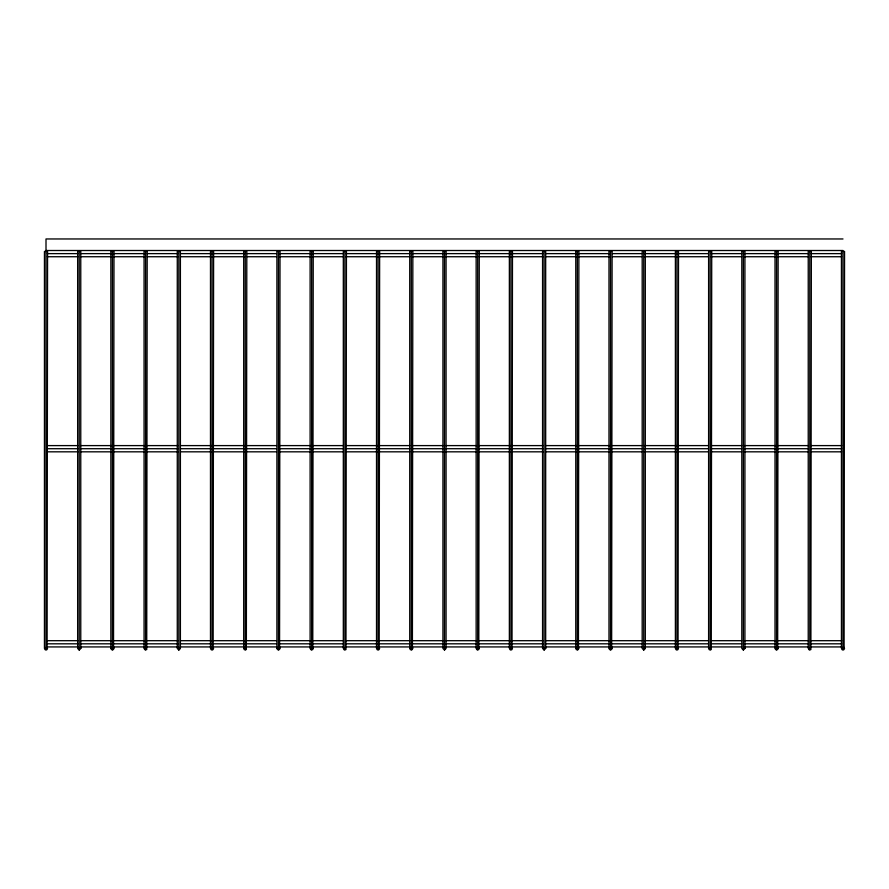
<?xml version="1.0" encoding="UTF-8"?>
<svg xmlns="http://www.w3.org/2000/svg" width="889" height="889" viewBox="0 0 889 889"><rect width="100%" height="100%" fill="white"/><g stroke="black" fill="none" stroke-linecap="round" stroke-linejoin="round"><path stroke-width="1.33" d="M44.45 648.481L44.45 251.42L47.562 251.42L47.106 649.581L44.906 649.581L44.906 647.381M80.766 648.481L79.21 650.037L77.654 648.481L77.654 251.42L80.766 251.42L80.766 648.481L80.31 647.381M110.869 648.481L110.869 251.42L113.981 251.42L113.525 649.581L111.325 649.581L111.325 647.381M144.074 648.481L144.074 251.42L147.185 251.42L146.729 649.581L144.529 649.581L144.529 647.381M180.389 648.481L178.833 650.037L177.278 648.481L177.278 251.42L180.389 251.42L180.389 648.481L179.934 647.381M210.493 648.481L210.493 251.42L213.604 251.42L213.149 649.581L210.949 649.581L210.949 647.381M243.697 648.481L243.697 251.42L246.809 251.42L246.353 649.581L244.153 649.581L244.153 647.381M276.901 648.481L276.901 251.42L280.013 251.42L279.557 649.581L277.357 649.581L277.357 647.381M310.117 648.481L310.117 251.42L313.228 251.42L312.772 649.581L310.572 649.581L310.572 647.381M343.321 648.481L343.321 251.42L346.432 251.42L345.977 649.581L343.776 649.581L343.776 647.381M376.525 648.481L376.525 251.42L379.636 251.42L379.181 649.581L376.98 649.581L376.98 647.381M409.74 648.481L409.74 251.42L412.852 251.42L412.396 649.581L410.196 649.581L410.196 647.381M476.148 648.481L476.148 251.42L479.26 251.42L478.804 649.581L476.604 649.581L476.604 647.381M509.364 648.481L509.364 251.42L512.475 251.42L512.02 649.581L509.819 649.581L509.819 647.381M545.679 648.481L544.124 650.037L542.568 648.481L542.568 251.42L545.679 251.42L545.679 648.481L545.224 647.381M575.772 648.481L575.772 251.42L578.883 251.42L578.428 649.581L576.228 649.581L576.228 647.381M608.987 648.481L608.987 251.42L612.099 251.42L611.643 649.581L609.443 649.581L609.443 647.381M645.303 648.481L643.747 650.037L642.191 648.481L642.191 251.42L645.303 251.42L645.303 648.481L644.847 647.381M675.396 648.481L675.396 251.42L678.507 251.42L678.051 649.581L675.851 649.581L675.851 647.381M708.611 648.481L708.611 251.42L711.722 251.42L711.267 649.581L709.066 649.581L709.066 647.381M744.926 648.481L743.371 650.037L741.815 648.481L741.815 251.42L744.926 251.42L744.926 648.481L744.471 647.381M775.019 648.481L775.019 251.42L778.131 251.42L777.675 649.581L775.475 649.581L775.475 647.381M808.234 648.481L808.234 251.42L811.346 251.42L810.89 649.581L808.69 649.581L808.69 647.381M841.439 648.481L841.439 251.42L844.55 251.42L844.094 649.581L841.894 649.581L841.894 647.381M444.5 650.037L446.056 648.481L446.056 251.42L442.944 251.42L442.944 648.481L444.5 650.037L444.5 251.42M842.994 238.963L46.006 238.963L46.006 650.037M46.006 250.509L842.994 250.509L842.994 650.037M47.395 253.621L77.943 253.621M80.721 253.621L144.585 253.621M147.363 253.621L177.911 253.621M180.689 253.621L244.564 253.621M247.331 253.621L276.49 253.621M279.268 253.621L343.143 253.621M345.921 253.621L409.785 253.621M412.563 253.621L443.111 253.621M445.889 253.621L476.437 253.621M479.215 253.621L543.079 253.621M545.857 253.621L609.732 253.621M612.51 253.621L641.669 253.621M644.436 253.621L708.311 253.621M711.089 253.621L741.637 253.621M744.415 253.621L808.279 253.621M811.057 253.621L841.605 253.621M47.395 256.732L77.943 256.732M80.721 256.732L144.585 256.732M147.363 256.732L177.911 256.732M180.689 256.732L244.564 256.732M247.331 256.732L276.49 256.732M279.268 256.732L343.143 256.732M345.921 256.732L409.785 256.732M412.563 256.732L443.111 256.732M445.889 256.732L476.437 256.732M479.215 256.732L543.079 256.732M545.857 256.732L609.732 256.732M612.51 256.732L641.669 256.732M644.436 256.732L708.311 256.732M711.089 256.732L741.637 256.732M744.415 256.732L808.279 256.732M811.057 256.732L841.605 256.732M47.395 445.6L77.943 445.6M80.721 445.6L144.585 445.6M147.363 445.6L177.911 445.6M180.689 445.6L244.564 445.6M247.331 445.6L276.49 445.6M279.268 445.6L343.143 445.6M345.921 445.6L409.785 445.6M412.563 445.6L443.111 445.6M445.889 445.6L476.437 445.6M479.215 445.6L543.079 445.6M545.857 445.6L609.732 445.6M612.51 445.6L641.669 445.6M644.436 445.6L708.311 445.6M711.089 445.6L741.637 445.6M744.415 445.6L808.279 445.6M811.057 445.6L841.605 445.6M47.395 448.712L77.943 448.712M80.721 448.712L144.585 448.712M147.363 448.712L177.911 448.712M180.689 448.712L244.564 448.712M247.331 448.712L276.49 448.712M279.268 448.712L343.143 448.712M345.921 448.712L409.785 448.712M412.563 448.712L443.111 448.712M445.889 448.712L476.437 448.712M479.215 448.712L543.079 448.712M545.857 448.712L609.732 448.712M612.51 448.712L641.669 448.712M644.436 448.712L708.311 448.712M711.089 448.712L741.637 448.712M744.415 448.712L808.279 448.712M811.057 448.712L841.605 448.712M47.395 451.823L77.943 451.823M80.721 451.823L144.585 451.823M147.363 451.823L177.911 451.823M180.689 451.823L244.564 451.823M247.331 451.823L276.49 451.823M279.268 451.823L343.143 451.823M345.921 451.823L409.785 451.823M412.563 451.823L443.111 451.823M445.889 451.823L476.437 451.823M479.215 451.823L543.079 451.823M545.857 451.823L609.732 451.823M612.51 451.823L641.669 451.823M644.436 451.823L708.311 451.823M711.089 451.823L741.637 451.823M744.415 451.823L808.279 451.823M811.057 451.823L841.605 451.823M47.395 640.691L77.943 640.691M80.721 640.691L144.585 640.691M147.363 640.691L177.911 640.691M180.689 640.691L244.564 640.691M247.331 640.691L276.49 640.691M279.268 640.691L343.143 640.691M345.921 640.691L409.785 640.691M412.563 640.691L443.111 640.691M445.889 640.691L476.437 640.691M479.215 640.691L543.079 640.691M545.857 640.691L609.732 640.691M612.51 640.691L641.669 640.691M644.436 640.691L708.311 640.691M711.089 640.691L741.637 640.691M744.415 640.691L808.279 640.691M811.057 640.691L841.605 640.691M47.395 643.814L77.943 643.814M80.721 643.814L144.585 643.814M147.363 643.814L177.911 643.814M180.689 643.814L244.564 643.814M247.331 643.814L276.49 643.814M279.268 643.814L343.143 643.814M345.921 643.814L409.785 643.814M412.563 643.814L443.111 643.814M445.889 643.814L476.437 643.814M479.215 643.814L543.079 643.814M545.857 643.814L609.732 643.814M612.51 643.814L641.669 643.814M644.436 643.814L708.311 643.814M711.089 643.814L741.637 643.814M744.415 643.814L808.279 643.814M811.057 643.814L841.605 643.814M47.395 646.925L77.943 646.925M80.721 646.925L144.585 646.925M147.363 646.925L177.911 646.925M180.689 646.925L244.564 646.925M247.331 646.925L276.49 646.925M279.268 646.925L343.143 646.925M345.921 646.925L409.785 646.925M412.563 646.925L443.111 646.925M445.889 646.925L476.437 646.925M479.215 646.925L543.079 646.925M545.857 646.925L609.732 646.925M612.51 646.925L641.669 646.925M644.436 646.925L708.311 646.925M711.089 646.925L741.637 646.925M744.415 646.925L808.279 646.925M811.057 646.925L841.605 646.925M844.094 647.381L844.55 648.481M777.675 647.381L778.131 648.481M678.051 647.381L678.507 648.481M611.643 647.381L612.099 648.481M578.428 647.381L578.883 648.481M512.02 647.381L512.475 648.481M478.804 647.381L479.26 648.481M412.396 647.381L412.852 648.481M379.181 647.381L379.636 648.481M312.772 647.381L313.228 648.481M279.557 647.381L280.013 648.481M213.149 647.381L213.604 648.481M113.525 647.381L113.981 648.481M47.106 647.381L47.562 648.481M809.79 251.42L809.79 650.037M776.575 251.42L776.575 650.037M743.371 251.42L743.371 650.037M710.167 251.42L710.167 650.037M676.951 251.42L676.951 650.037M643.747 251.42L643.747 650.037M610.543 251.42L610.543 650.037M577.328 251.42L577.328 650.037M544.124 251.42L544.124 650.037M510.919 251.42L510.919 650.037M477.704 251.42L477.704 650.037M411.296 251.42L411.296 650.037M378.081 251.42L378.081 650.037M344.876 251.42L344.876 650.037M311.672 251.42L311.672 650.037M278.457 251.42L278.457 650.037M245.253 251.42L245.253 650.037M212.049 251.42L212.049 650.037M178.833 251.42L178.833 650.037M145.629 251.42L145.629 650.037M112.425 251.42L112.425 650.037M79.21 251.42L79.21 650.037"/></g></svg>
